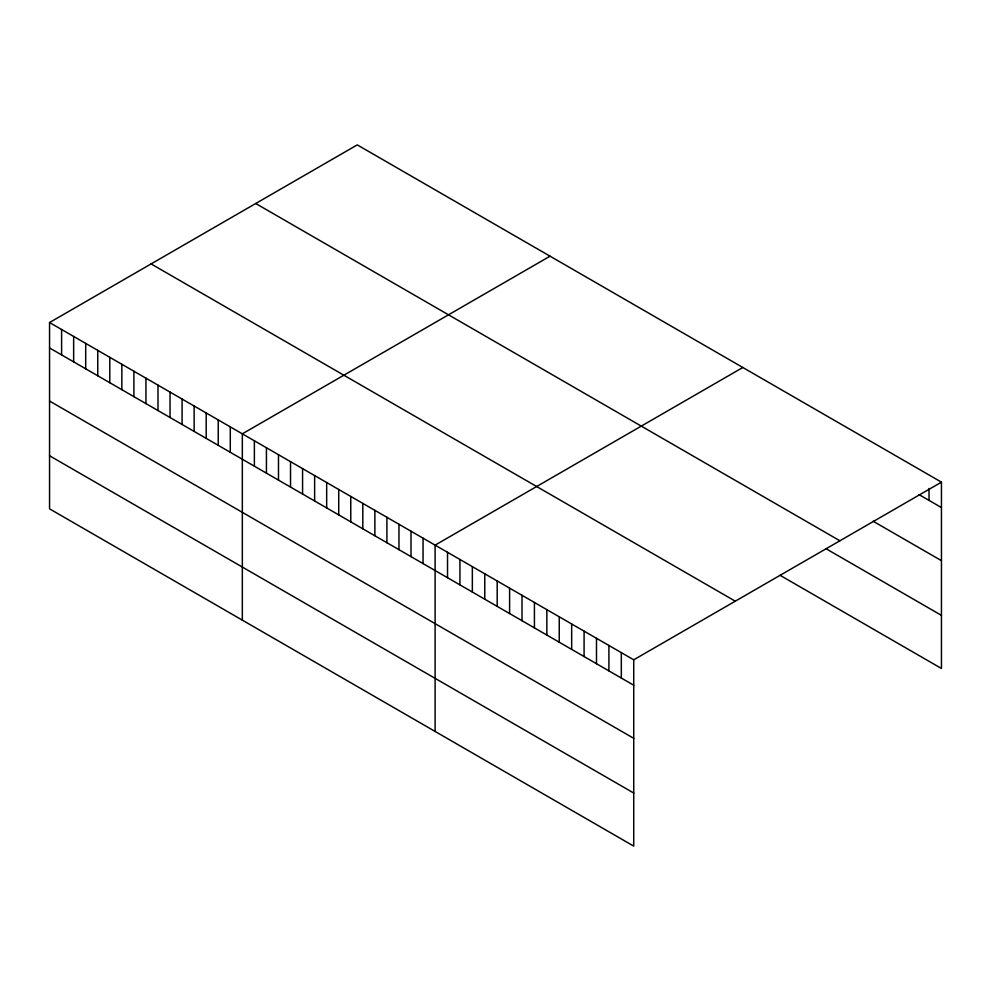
<?xml version="1.0" encoding="UTF-8"?>
<svg xmlns="http://www.w3.org/2000/svg" width="991" height="991" viewBox="0 0 991 991"><rect width="100%" height="100%" fill="white"/><g stroke="black" fill="none" stroke-linecap="round" stroke-linejoin="round"><path stroke-width="1.49" d="M49.55 322.533L633.732 659.808L633.732 846.116L49.55 508.841L49.55 322.533L357.268 144.884L941.45 482.159L941.45 668.467L780.066 575.288M550.042 256.186L242.337 433.835L242.337 620.143M742.829 367.488L435.111 545.137L435.111 731.445M633.732 659.808L941.45 482.159M919.103 494.658L941.45 507.553M873.17 521.241L941.45 560.658M255.715 203.502L839.91 540.789M825.998 548.704L941.45 615.361M151.09 263.916L735.285 601.19M49.55 347.94L633.732 685.215M49.55 401.033L633.732 738.32M49.55 455.749L633.732 793.023M929.038 488.439L929.038 500.393M621.32 652.648L621.32 678.055M608.908 645.475L608.908 670.882M596.495 638.315L596.495 663.71M584.083 631.143L584.083 656.55M571.671 623.983L571.671 649.378M559.246 616.811L559.246 642.218M546.834 609.638L546.834 635.045M534.422 602.478L534.422 627.873M522.009 595.306L522.009 620.713M509.597 588.146L509.597 613.54M497.185 580.974L497.185 606.381M484.772 573.814L484.772 599.208M472.348 566.641L472.348 592.048M459.935 559.469L459.935 584.876M447.523 552.309L447.523 577.703M423.058 538.187L423.058 563.582M411.017 531.226L411.017 556.632M398.964 524.276L398.964 549.671M386.911 517.314L386.911 542.721M374.871 510.353L374.871 535.759M362.817 503.403L362.817 528.81M350.764 496.441L350.764 521.848M338.724 489.492L338.724 514.886M326.671 482.53L326.671 507.937M314.63 475.581L314.63 500.975M302.577 468.619L302.577 494.026M290.524 461.657L290.524 487.064M278.483 454.708L278.483 480.115M266.43 447.746L266.43 473.153M254.377 440.797L254.377 466.191M230.284 426.886L230.284 452.28M218.231 419.924L218.231 445.331M206.19 412.974L206.19 438.369M194.137 406.013L194.137 431.419M182.084 399.051L182.084 424.458M170.043 392.102L170.043 417.508M157.99 385.14L157.99 410.547M145.937 378.19L145.937 403.585M133.896 371.229L133.896 396.635M121.843 364.279L121.843 389.674M109.79 357.317L109.79 382.724M97.75 350.368L97.75 375.762M85.697 343.406L85.697 368.813M73.644 336.445L73.644 361.851M61.603 329.495L61.603 354.902"/></g></svg>
